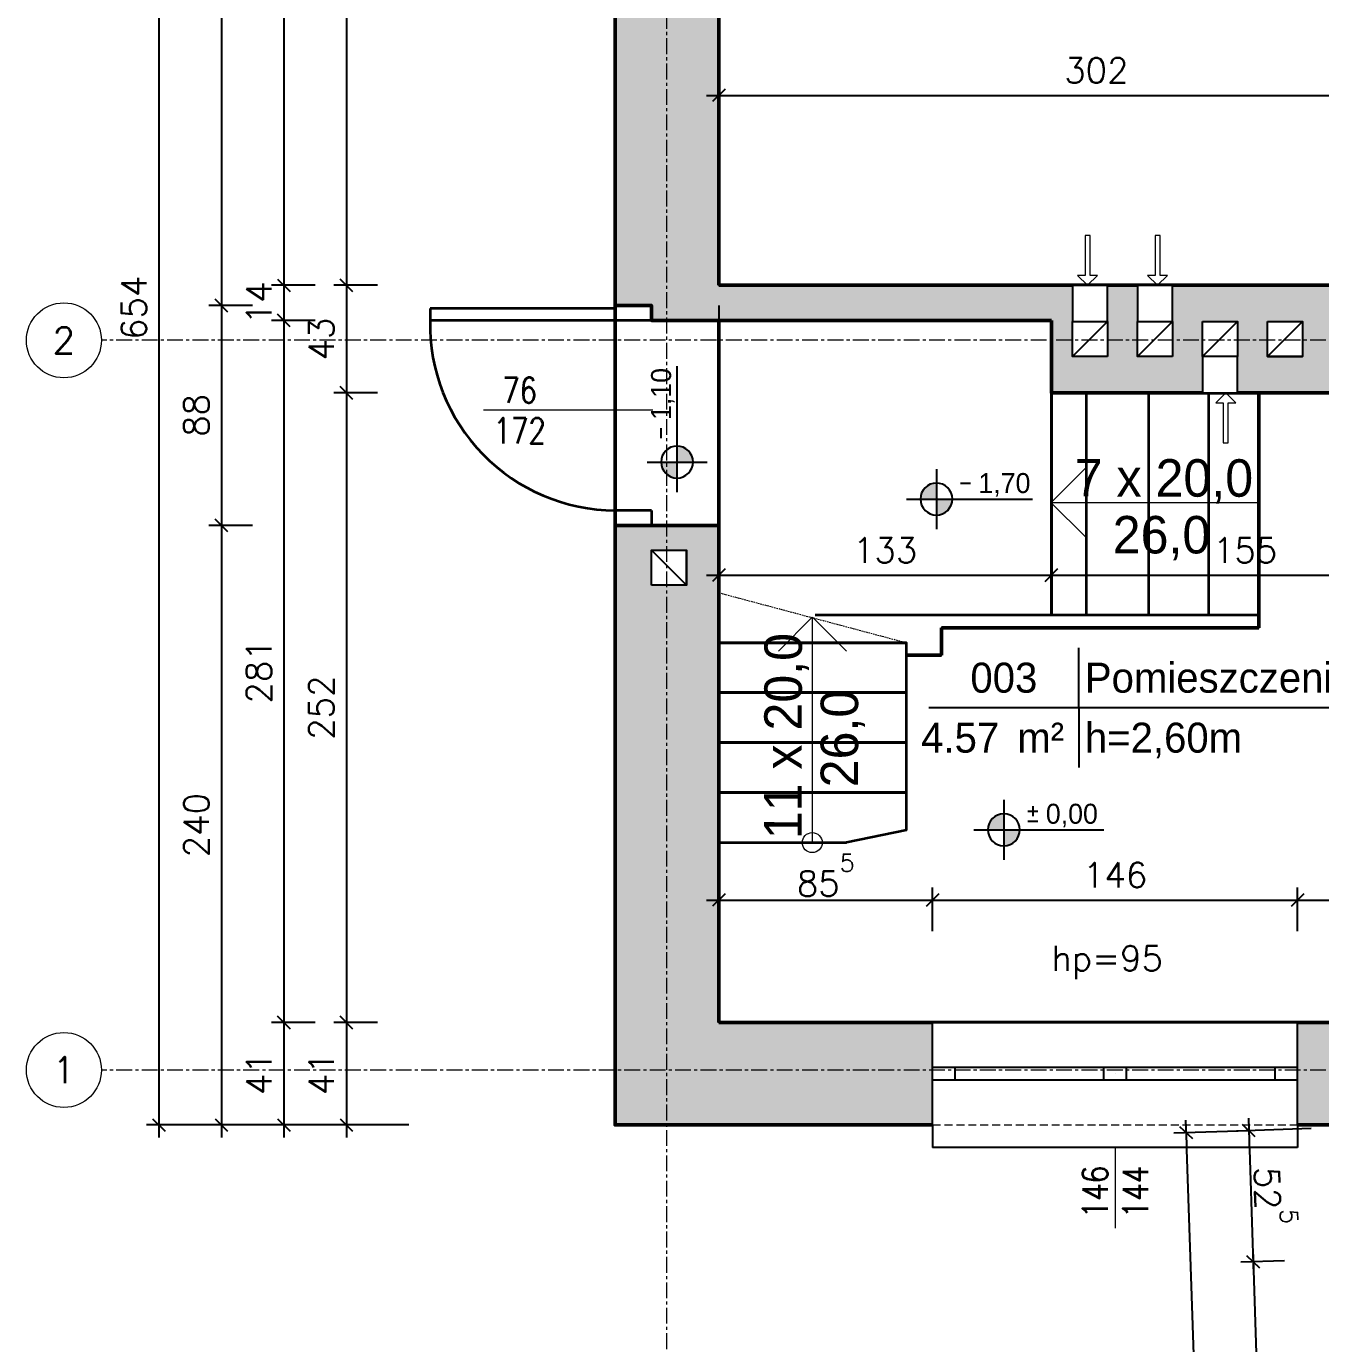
# Model space of a CAD drawing. Header units: centimetres. Extents: x -278 to 5400, y -923 to 511.
# Drawn here: x -278 to 240, y -424 to 104 of the extents above; entities that cross this region are included whole.
import ezdxf
from ezdxf.enums import TextEntityAlignment as Align

# ---------------------------------------------------------------- set-up
doc = ezdxf.new("R2010")
doc.units = ezdxf.units.CM
doc.header["$LTSCALE"] = 0.1
doc.linetypes.add('CENTERX2', pattern=[101.6, 63.5, -12.7, 12.7, -12.7])
doc.linetypes.add('HIDDEN', pattern=[9.525, 6.35, -3.175])
for name, color, linetype, lineweight in [('2DA_ALW', 7, 'Continuous', 25), ('2DA_DETAL', 7, 'Continuous', 15), ('2DA_DIM_5', 7, 'Continuous', 5), ('2DA_DOOR', 7, 'Continuous', 35), ('2DA_HIDDE', 253, 'HIDDEN', 9), ('2DA_OBV', 252, 'Continuous', 25), ('2DA_OPIS_STOLARKI', 113, 'Continuous', 9), ('2DA_OŚIE', 7, 'Continuous', 0), ('2DA_PARAPET', 153, 'Continuous', 9), ('2DA_POMIESZCZENIA', 7, 'Continuous', 25), ('2DA_STRS', 131, 'Continuous', 35), ('2DA_WAL_ISTN', 31, 'Continuous', 50), ('2DA_WIN', 7, 'Continuous', 25), ('2DL_DESC', 7, 'Continuous', 9), ('CP_DOORON', 253, 'Continuous', 35), ('CP_DOORSILL', 252, 'Continuous', 25), ('CP_TEXTNORM', 7, 'Continuous', 9)]:
    doc.layers.add(name, color=color, linetype=linetype, lineweight=lineweight)
doc.layers.add('2DA_ROOM', color=1, linetype='Continuous', plot=False)
doc.layers.add('_A_AK_hatch_sciany', color=8, linetype='Continuous', lineweight=5, transparency=0.5)
doc.layers.add('CP_UCSSPEC', color=2, linetype='Continuous')
doc.layers.add('CP_WIPEOUT', color=255, linetype='Continuous')
doc.layers.get('CP_UCSSPEC').off()
doc.styles.add('CP_ATTR', font='ROMANS.SHX')
doc.styles.add('CP_ISOTXT', font='cp_isocp.shx')
doc.styles.add('CP_TXT', font='ROMANS.SHX')
doc.dimstyles.new('CP_ADIM_CM_CM_50', dxfattribs={"dimscale": 5, "dimtxt": 3, "dimasz": 1.5, "dimexe": 1.5, "dimexo": 0, "dimgap": 1.5, "dimtad": 1, "dimtxsty": 'CP_TXT', "dimblk": 'OBLIQUE', "dimcen": 2.5, "dimdle": 1.5, "dimadec": 0, "dimazin": 0, "dimtfac": 1, "dimtix": 1, "dimtmove": 2, "dimatfit": 3, "dimfxl": 1, "dimtvp": 1.5, "dimarcsym": 0})

# ---------------------------------------------------------------- blocks, each defined once
blk = doc.blocks.new('CPLS_457')
for p, q in [((0, 1), (-0.2, 0.8)), ((-0.2, 0.8), (-0.05, 0.8)), ((-0.05, 0.8), (-0.05, 0)), ((0.2, 0.8), (0, 1)), ((0.05, 0), (0.05, 0.8)), ((0.05, 0.8), (0.2, 0.8)), ((-0.05, 0), (0.05, 0))]:
    blk.add_line(p, q)
blk = doc.blocks.new('cpsar_sw_x003')
blk.add_line((-0.25, 0), (0.25, 0))
blk = doc.blocks.new('2da_wys13_fk9wgmj')
h = blk.add_hatch(color=256)
h.paths.add_polyline_path([(0, 0.8, 0.414214), (-0.8, 0), (0, 0)])
h.paths.add_polyline_path([(0.8, 0), (0, 0), (0, -0.8, 0.414214)])
for p, q in [((0, 1.5), (0, -1.5)), ((-1.5, 0), (4.8, 0))]:
    blk.add_line(p, q)
for start, end in [(90, 180), (0, 90), (180, 270), (270, 0)]:
    blk.add_arc((0, 0), 0.8, start, end)
blk.add_blockref('cpsar_sw_x003', (1.45, 0.8))
at = {"linetype": 'ByBlock', "style": 'CP_ISOTXT'}
for tag, p in [('VAL', (2.1, 0.3)), ('MARK', (2.1, -1.3))]:
    blk.add_attdef(tag, p, '', height=1, dxfattribs=at)
blk = doc.blocks.new('2da_aoz02a')
blk.add_line((0, -1.261), (0, 4.388))
at = {"linetype": 'ByBlock', "style": 'CP_ATTR', "width": 0.8, "flags": 8}
blk.add_attdef('HEIGHT', text='', height=0.85, rotation=270, dxfattribs=at).set_placement((-0.68, 3.183), align=Align.MIDDLE)
at = {"linetype": 'ByBlock', "style": 'CP_ATTR', "width": 0.8}
blk.add_attdef('WIDTH', text='', height=0.85, rotation=270, dxfattribs=at).set_placement((0.668, 3.183), align=Align.MIDDLE_CENTER)
blk = doc.blocks.new('2da_aoz01a')
blk.add_line((0, 1.261), (0, -4.388))
at = {"linetype": 'ByBlock', "style": 'CP_ATTR', "width": 0.8, "flags": 8}
blk.add_attdef('HEIGHT', text='', height=0.85, rotation=270, dxfattribs=at).set_placement((-0.68, -3.183), align=Align.MIDDLE)
blk.add_attdef('WIDTH', text='', height=0.85, rotation=270, dxfattribs=at).set_placement((0.668, -3.183), align=Align.MIDDLE_CENTER)
blk = doc.blocks.new('cp_ucs2d')
at = {"layer": 'Defpoints'}
blk.add_line((0, 0), (0, 0), dxfattribs=at)
blk.add_point((0, 0), dxfattribs=at)
blk = doc.blocks.new('2arch_d254a24000anbn_6a2gvp')
blk.add_wipeout([(-73, 50), (-73, 41), (-73, 41), (-73, 23), (-73, 23), (-73, 18), (-73, 0), (-73, 0), (-73, 0), (73, 0), (73, 0), (73, 0), (73, 18), (73, 23), (73, 23), (73, 41), (73, 41), (73, 50)]).dxf.layer = 'CP_WIPEOUT'
for p, q in [((-73, 41), (-73, 50)), ((-73, 50), (73, 50)), ((73, 41), (73, 50)), ((-73, 41), (-73, 23)), ((-73, 41), (-73, 41)), ((73, 41), (73, 41)), ((73, 41), (73, 23)), ((-73, 23), (73, 23)), ((-73, 23), (-73, 18)), ((-64, 23), (-64, 18)), ((-4.5, 23), (-4.5, 18)), ((4.5, 23), (4.5, 18)), ((64, 23), (64, 18)), ((73, 23), (73, 18)), ((-73, 18), (73, 18)), ((-73, 18), (-73, 0)), ((73, 18), (73, 0)), ((-73, 0), (-73, 0)), ((-73, 0), (-73, 0)), ((-73, 0), (73, 0)), ((73, 0), (73, 0)), ((73, 0), (73, 0))]:
    blk.add_line(p, q)
at = {"layer": '2DA_HIDDE', "ltscale": 5}
for p, q in [((73, 41), (-73, 41)), ((-73, 0), (73, 0))]:
    blk.add_line(p, q, dxfattribs=at)
at = {"layer": 'CP_UCSSPEC'}
blk.add_blockref('cp_ucs2d', (0, 20.5), dxfattribs=at)
at = {"linetype": 'ByBlock', "style": 'CP_ATTR', "flags": 9}
for tag, p in [('OTHER', (-0.17, 0)), ('CHARACTER', (-0.17, 0)), ('ORDER-NO', (-0.17, 0)), ('PRODUCT-TYPE', (-0.17, 0)), ('NUMBER', (-0.17, 0)), ('NAME', (-0.17, 0)), ('PRICE', (-0.16, 0)), ('WEIGHT', (-0.16, 0)), ('ARTICLE', (-0.16, 0)), ('PRODUCER', (-0.17, 0)), ('GROUP', (-0.16, 0))]:
    blk.add_attdef(tag, text='', height=0.00005, dxfattribs=at).set_placement(p, align=Align.MIDDLE_LEFT)
blk = doc.blocks.new('2arch_d008_a40_a40_5k0smh5')
at = {"linetype": 'ByBlock', "style": 'CP_ATTR', "flags": 9}
for tag, p in [('CHARACTER', (-6.97, -0.02)), ('PRODUCER', (-6.97, -0.02)), ('ORDER-NO', (-6.97, -0.02)), ('PRODUCT-TYPE', (-6.97, -0.02)), ('ARTICLE', (-6.97, -0.02)), ('GROUP', (-6.97, -0.02)), ('NUMBER', (-6.97, -0.02)), ('NAME', (-6.97, -0.02)), ('OTHER', (-6.96, -0.02))]:
    blk.add_attdef(tag, text='', height=0.00005, dxfattribs=at).set_placement(p, align=Align.MIDDLE_LEFT)
blk.add_wipeout([(-7, 13), (7, 13), (7, 27), (-7, 27)]).dxf.layer = 'CP_WIPEOUT'
for p, q in [((-7, 13), (7, 27)), ((-7, 13), (-7, 13)), ((-7, 13), (7, 13)), ((7, 13), (7, 13))]:
    blk.add_line(p, q)
blk.add_lwpolyline([(-7, 27), (7, 27), (7, 13), (-7, 13)], close=True)
blk = doc.blocks.new('2arch_d008_140_140_fgyam1g')
blk.add_wipeout([(-7, 0), (7, 0), (7, 28.5), (-7, 28.5)]).dxf.layer = 'CP_WIPEOUT'
for p, q in [((-7, 14.5), (7, 28.5)), ((-7, 14.5), (-7, 0)), ((7, 0), (7, 14.5)), ((-7, 0), (7, 0))]:
    blk.add_line(p, q)
blk.add_lwpolyline([(-7, 28.5), (7, 28.5), (7, 14.5), (-7, 14.5)], close=True)
at = {"linetype": 'ByBlock', "style": 'CP_ATTR', "flags": 9}
for tag, p in [('CHARACTER', (-6.97, -0.02)), ('PRODUCER', (-6.97, -0.02)), ('ORDER-NO', (-6.97, -0.02)), ('PRODUCT-TYPE', (-6.97, -0.02)), ('ARTICLE', (-6.97, -0.02)), ('GROUP', (-6.97, -0.02)), ('NUMBER', (-6.97, -0.02)), ('NAME', (-6.97, -0.02)), ('OTHER', (-6.96, -0.02))]:
    blk.add_attdef(tag, text='', height=0.00005, dxfattribs=at).set_placement(p, align=Align.MIDDLE_LEFT)
blk = doc.blocks.new('2arch_d008_140_140_n60gst')
blk.add_wipeout([(-7, 0), (7, 0), (7, 28.5), (-7, 28.5)]).dxf.layer = 'CP_WIPEOUT'
for p, q in [((-7, 14.5), (7, 28.5)), ((-7, 14.5), (-7, 0)), ((7, 0), (7, 14.5)), ((-7, 0), (7, 0))]:
    blk.add_line(p, q)
blk.add_lwpolyline([(-7, 28.5), (7, 28.5), (7, 14.5), (-7, 14.5)], close=True)
at = {"linetype": 'ByBlock', "style": 'CP_ATTR', "flags": 9}
for tag, p in [('CHARACTER', (-6.97, -0.02)), ('PRODUCER', (-6.97, -0.02)), ('ORDER-NO', (-6.97, -0.02)), ('PRODUCT-TYPE', (-6.97, -0.02)), ('ARTICLE', (-6.97, -0.02)), ('GROUP', (-6.97, -0.02)), ('NUMBER', (-6.97, -0.02)), ('NAME', (-6.97, -0.02)), ('OTHER', (-6.96, -0.02))]:
    blk.add_attdef(tag, text='', height=0.00005, dxfattribs=at).set_placement(p, align=Align.MIDDLE_LEFT)
blk = doc.blocks.new('2arch_d008_140_140_fmawrxo')
at = {"linetype": 'ByBlock', "style": 'CP_ATTR', "flags": 9}
for tag, p in [('CHARACTER', (-6.97, -0.02)), ('PRODUCER', (-6.97, -0.02)), ('ORDER-NO', (-6.97, -0.02)), ('PRODUCT-TYPE', (-6.97, -0.02)), ('ARTICLE', (-6.97, -0.02)), ('GROUP', (-6.97, -0.02)), ('NUMBER', (-6.97, -0.02)), ('NAME', (-6.97, -0.02)), ('OTHER', (-6.96, -0.02))]:
    blk.add_attdef(tag, text='', height=0.00005, dxfattribs=at).set_placement(p, align=Align.MIDDLE_LEFT)
blk.add_wipeout([(-7, 14.5), (7, 14.5), (7, 28.5), (-7, 28.5)]).dxf.layer = 'CP_WIPEOUT'
for p, q in [((-7, 14.5), (7, 28.5)), ((-7, 14.5), (-7, 14.5)), ((-7, 14.5), (7, 14.5)), ((7, 14.5), (7, 14.5))]:
    blk.add_line(p, q)
blk.add_lwpolyline([(-7, 28.5), (7, 28.5), (7, 14.5), (-7, 14.5)], close=True)
blk = doc.blocks.new('2da_pok06c_za7kju4')
for p, q in [((0, 0), (0, 2)), ((-5, 0), (9.4, 0)), ((0, 0), (0, -0.5)), ((0, -0.5), (0, -2))]:
    blk.add_line(p, q)
at = {"linetype": 'ByBlock', "style": 'CP_ISOTXT'}
blk.add_attdef('NR', text='', height=1, dxfattribs=at).set_placement((-2.5, 1), align=Align.MIDDLE_CENTER)
blk.add_attdef('NAME', (0.2, 0.5), '', height=1, dxfattribs=at)
at = {"style": 'CP_ISOTXT', "flags": 1}
for tag, p in [('UNIT_HEATING', (-0.908, 0.46)), ('UNIT_LUX', (-0.568, 0.431)), ('UNIT_HEIGHT', (-0.522, 0.455)), ('FLOOR_MAT', (-0.97, 0.229)), ('UNIT_AIR_IN', (-0.968, 0.395)), ('MAX_USERS', (-0.966, 0.186)), ('HEATING', (-0.947, 0.289)), ('AIR_IN', (-0.923, 0.346)), ('HEIGHT', (-0.697, 0.297)), ('AIR_OUT', (-0.672, 0.349)), ('TEMP', (-0.612, 0.229)), ('UNIT_AIR_OUT', (-0.607, 0.397)), ('UNIT_MAX_USERS', (-0.58, 0.188)), ('LUX', (-0.45, 0.3)), ('UNIT_TEMP', (-0.431, 0.229))]:
    blk.add_attdef(tag, p, '', height=0.025, dxfattribs=at)
at = {"linetype": 'ByBlock', "style": 'CP_ISOTXT'}
blk.add_attdef('AREA', text='', height=1, dxfattribs=at).set_placement((-2.655, -1.5), align=Align.RIGHT)
blk.add_attdef('UNIT_AREA', text='', height=1, dxfattribs=at).set_placement((-2.053, -1), align=Align.MIDDLE_LEFT)
for tag, p in [('TEXT02', (0.2, -0.5)), ('TEXT06', (0.2, -0.5)), ('0', (0.7, -0.5))]:
    blk.add_attdef(tag, text='', height=1, dxfattribs=at).set_placement(p, align=Align.TOP_LEFT)
blk = doc.blocks.new('_Oblique')
at = {"color": 0, "linetype": 'ByBlock', "lineweight": -2}
blk.add_line((-0.5, -0.5), (0.5, 0.5), dxfattribs=at)
blk = doc.blocks.new('*D275')
at = {"layer": '2DA_DIM_5', "color": 0, "lineweight": -2}
for p, q in [((-1, 51), (-1, 81)), ((301, 63.5), (301, 81)), ((-6, 76), (306, 76))]:
    blk.add_line(p, q, dxfattribs=at)
at = {"layer": 'Defpoints', "color": 0}
for p in [(301, 76), (301, 63.5), (-1, 51)]:
    blk.add_point(p, dxfattribs=at)
at = {"layer": '2DA_DIM_5', "color": 0, "lineweight": -2, "xscale": 5, "yscale": 5, "zscale": 5, "rotation": 180}
blk.add_blockref('_Oblique', (-1, 76), dxfattribs=at)
at = {"layer": '2DA_DIM_5', "color": 0, "lineweight": -2, "xscale": 5, "yscale": 5, "zscale": 5}
blk.add_blockref('_Oblique', (301, 76), dxfattribs=at)
at = {"layer": '2DA_DIM_5', "color": 0, "insert": (150, 86), "char_height": 10, "attachment_point": 5, "style": 'CP_TXT'}
blk.add_mtext('302', dxfattribs=at)
blk = doc.blocks.new('*D282')
at = {"layer": '2DA_DIM_5', "color": 0, "lineweight": -2}
for p, q in [((-225, 323), (-225, -341)), ((-200, 318), (-230, 318)), ((-200, -336), (-230, -336))]:
    blk.add_line(p, q, dxfattribs=at)
at = {"layer": 'Defpoints', "color": 0}
for p in [(-200, 318), (-225, -336), (-200, -336)]:
    blk.add_point(p, dxfattribs=at)
at = {"layer": '2DA_DIM_5', "color": 0, "lineweight": -2, "xscale": 5, "yscale": 5, "zscale": 5}
for p, rotation in [((-225, 318), 90), ((-225, -336), 270)]:
    blk.add_blockref('_Oblique', p, dxfattribs=dict(at, rotation=rotation))
at = {"layer": '2DA_DIM_5', "color": 0, "insert": (-235, -9), "char_height": 10, "attachment_point": 5, "rotation": 90, "style": 'CP_TXT'}
blk.add_mtext('654', dxfattribs=at)
blk = doc.blocks.new('*D283')
at = {"layer": '2DA_DIM_5', "color": 0, "lineweight": -2}
for p, q in [((-200, 323), (-200, -13.05)), ((-175, 318), (-205, 318)), ((-187.5, -8.05), (-205, -8.05))]:
    blk.add_line(p, q, dxfattribs=at)
at = {"layer": 'Defpoints', "color": 0}
for p in [(-175, 318), (-200, -8.05), (-187.5, -8.05)]:
    blk.add_point(p, dxfattribs=at)
at = {"layer": '2DA_DIM_5', "color": 0, "lineweight": -2, "xscale": 5, "yscale": 5, "zscale": 5}
for p, rotation in [((-200, 318), 90), ((-200, -8.05), 270)]:
    blk.add_blockref('_Oblique', p, dxfattribs=dict(at, rotation=rotation))
at = {"layer": '2DA_DIM_5', "color": 0, "insert": (-210, 154.975), "char_height": 10, "attachment_point": 5, "rotation": 90, "style": 'CP_TXT'}
blk.add_mtext('326', dxfattribs=at)
blk = doc.blocks.new('*D284')
at = {"layer": '2DA_DIM_5', "color": 0, "lineweight": -2}
for p, q in [((-200, -3.05), (-200, -101.05)), ((-187.5, -8.05), (-205, -8.05)), ((-187.5, -96.05), (-205, -96.05))]:
    blk.add_line(p, q, dxfattribs=at)
at = {"layer": 'Defpoints', "color": 0}
for p in [(-187.5, -8.05), (-200, -96.05), (-187.5, -96.05)]:
    blk.add_point(p, dxfattribs=at)
at = {"layer": '2DA_DIM_5', "color": 0, "lineweight": -2, "xscale": 5, "yscale": 5, "zscale": 5}
for p, rotation in [((-200, -8.05), 90), ((-200, -96.05), 270)]:
    blk.add_blockref('_Oblique', p, dxfattribs=dict(at, rotation=rotation))
at = {"layer": '2DA_DIM_5', "color": 0, "insert": (-210, -52.05), "char_height": 10, "attachment_point": 5, "rotation": 90, "style": 'CP_TXT'}
blk.add_mtext('88', dxfattribs=at)
blk = doc.blocks.new('*D285')
at = {"layer": '2DA_DIM_5', "color": 0, "lineweight": -2}
for p, q in [((-200, -91.05), (-200, -341)), ((-187.5, -96.05), (-205, -96.05)), ((-175, -336), (-205, -336))]:
    blk.add_line(p, q, dxfattribs=at)
at = {"layer": 'Defpoints', "color": 0}
for p in [(-187.5, -96.05), (-200, -336), (-175, -336)]:
    blk.add_point(p, dxfattribs=at)
at = {"layer": '2DA_DIM_5', "color": 0, "lineweight": -2, "xscale": 5, "yscale": 5, "zscale": 5}
for p, rotation in [((-200, -96.05), 90), ((-200, -336), 270)]:
    blk.add_blockref('_Oblique', p, dxfattribs=dict(at, rotation=rotation))
at = {"layer": '2DA_DIM_5', "color": 0, "insert": (-210, -216.025), "char_height": 10, "attachment_point": 5, "rotation": 90, "style": 'CP_TXT'}
blk.add_mtext('240', dxfattribs=at)
blk = doc.blocks.new('*D287')
at = {"layer": '2DA_DIM_5', "color": 0, "lineweight": -2}
for p, q in [((-175, 281), (-175, -5)), ((-162.5, 276), (-180, 276)), ((-162.5, 0), (-180, 0))]:
    blk.add_line(p, q, dxfattribs=at)
at = {"layer": 'Defpoints', "color": 0}
for p in [(-162.5, 276), (-175, 0), (-162.5, 0)]:
    blk.add_point(p, dxfattribs=at)
at = {"layer": '2DA_DIM_5', "color": 0, "lineweight": -2, "xscale": 5, "yscale": 5, "zscale": 5}
for p, rotation in [((-175, 276), 90), ((-175, 0), 270)]:
    blk.add_blockref('_Oblique', p, dxfattribs=dict(at, rotation=rotation))
at = {"layer": '2DA_DIM_5', "color": 0, "insert": (-185, 138), "char_height": 10, "attachment_point": 5, "rotation": 90, "style": 'CP_TXT'}
blk.add_mtext('276', dxfattribs=at)
blk = doc.blocks.new('*D288')
at = {"layer": '2DA_DIM_5', "color": 0, "lineweight": -2}
for p, q in [((-162.5, 0), (-180, 0)), ((-175, 5), (-175, -19.05)), ((-162.5, -14.05), (-180, -14.05))]:
    blk.add_line(p, q, dxfattribs=at)
at = {"layer": 'Defpoints', "color": 0}
for p in [(-162.5, 0), (-175, -14.05), (-162.5, -14.05)]:
    blk.add_point(p, dxfattribs=at)
at = {"layer": '2DA_DIM_5', "color": 0, "lineweight": -2, "xscale": 5, "yscale": 5, "zscale": 5}
for p, rotation in [((-175, 0), 270), ((-175, -14.05), 90)]:
    blk.add_blockref('_Oblique', p, dxfattribs=dict(at, rotation=rotation))
at = {"layer": '2DA_DIM_5', "color": 0, "insert": (-185, -7.025), "char_height": 10, "attachment_point": 5, "rotation": 90, "style": 'CP_TXT'}
blk.add_mtext('14', dxfattribs=at)
blk = doc.blocks.new('*D289')
at = {"layer": '2DA_DIM_5', "color": 0, "lineweight": -2}
for p, q in [((-175, -9.05), (-175, -300)), ((-162.5, -14.05), (-180, -14.05)), ((-162.5, -295), (-180, -295))]:
    blk.add_line(p, q, dxfattribs=at)
at = {"layer": 'Defpoints', "color": 0}
for p in [(-162.5, -14.05), (-175, -295), (-162.5, -295)]:
    blk.add_point(p, dxfattribs=at)
at = {"layer": '2DA_DIM_5', "color": 0, "lineweight": -2, "xscale": 5, "yscale": 5, "zscale": 5}
for p, rotation in [((-175, -14.05), 90), ((-175, -295), 270)]:
    blk.add_blockref('_Oblique', p, dxfattribs=dict(at, rotation=rotation))
at = {"layer": '2DA_DIM_5', "color": 0, "insert": (-185, -154.525), "char_height": 10, "attachment_point": 5, "rotation": 90, "style": 'CP_TXT'}
blk.add_mtext('281', dxfattribs=at)
blk = doc.blocks.new('*D290')
at = {"layer": '2DA_DIM_5', "color": 0, "lineweight": -2}
for p, q in [((-162.5, -295), (-180, -295)), ((-175, -290), (-175, -341)), ((-150, -336), (-180, -336))]:
    blk.add_line(p, q, dxfattribs=at)
at = {"layer": 'Defpoints', "color": 0}
for p in [(-162.5, -295), (-175, -336), (-150, -336)]:
    blk.add_point(p, dxfattribs=at)
at = {"layer": '2DA_DIM_5', "color": 0, "lineweight": -2, "xscale": 5, "yscale": 5, "zscale": 5}
for p, rotation in [((-175, -295), 90), ((-175, -336), 270)]:
    blk.add_blockref('_Oblique', p, dxfattribs=dict(at, rotation=rotation))
at = {"layer": '2DA_DIM_5', "color": 0, "insert": (-185, -315.5), "char_height": 10, "attachment_point": 5, "rotation": 90, "style": 'CP_TXT'}
blk.add_mtext('41', dxfattribs=at)
blk = doc.blocks.new('*D292')
at = {"layer": '2DA_DIM_5', "color": 0, "lineweight": -2}
for p, q in [((-150, 281), (-150, -5)), ((-137.5, 276), (-155, 276)), ((-137.5, 0), (-155, 0))]:
    blk.add_line(p, q, dxfattribs=at)
at = {"layer": 'Defpoints', "color": 0}
for p in [(-137.5, 276), (-150, 0), (-137.5, 0)]:
    blk.add_point(p, dxfattribs=at)
at = {"layer": '2DA_DIM_5', "color": 0, "lineweight": -2, "xscale": 5, "yscale": 5, "zscale": 5}
for p, rotation in [((-150, 276), 90), ((-150, 0), 270)]:
    blk.add_blockref('_Oblique', p, dxfattribs=dict(at, rotation=rotation))
at = {"layer": '2DA_DIM_5', "color": 0, "insert": (-160, 138), "char_height": 10, "attachment_point": 5, "rotation": 90, "style": 'CP_TXT'}
blk.add_mtext('276', dxfattribs=at)
blk = doc.blocks.new('*D293')
at = {"layer": '2DA_DIM_5', "color": 0, "lineweight": -2}
for p, q in [((-137.5, 0), (-155, 0)), ((-150, 5), (-150, -48)), ((-137.5, -43), (-155, -43))]:
    blk.add_line(p, q, dxfattribs=at)
at = {"layer": 'Defpoints', "color": 0}
for p in [(-137.5, 0), (-150, -43), (-137.5, -43)]:
    blk.add_point(p, dxfattribs=at)
at = {"layer": '2DA_DIM_5', "color": 0, "lineweight": -2, "xscale": 5, "yscale": 5, "zscale": 5}
for p, rotation in [((-150, 0), 90), ((-150, -43), 270)]:
    blk.add_blockref('_Oblique', p, dxfattribs=dict(at, rotation=rotation))
at = {"layer": '2DA_DIM_5', "color": 0, "insert": (-160, -21.5), "char_height": 10, "attachment_point": 5, "rotation": 90, "style": 'CP_TXT'}
blk.add_mtext('43', dxfattribs=at)
blk = doc.blocks.new('*D294')
at = {"layer": '2DA_DIM_5', "color": 0, "lineweight": -2}
for p, q in [((-150, -38), (-150, -300)), ((-137.5, -43), (-155, -43)), ((-137.5, -295), (-155, -295))]:
    blk.add_line(p, q, dxfattribs=at)
at = {"layer": 'Defpoints', "color": 0}
for p in [(-137.5, -43), (-150, -295), (-137.5, -295)]:
    blk.add_point(p, dxfattribs=at)
at = {"layer": '2DA_DIM_5', "color": 0, "lineweight": -2, "xscale": 5, "yscale": 5, "zscale": 5}
for p, rotation in [((-150, -43), 90), ((-150, -295), 270)]:
    blk.add_blockref('_Oblique', p, dxfattribs=dict(at, rotation=rotation))
at = {"layer": '2DA_DIM_5', "color": 0, "insert": (-160, -169), "char_height": 10, "attachment_point": 5, "rotation": 90, "style": 'CP_TXT'}
blk.add_mtext('252', dxfattribs=at)
blk = doc.blocks.new('*D295')
at = {"layer": '2DA_DIM_5', "color": 0, "lineweight": -2}
for p, q in [((-137.5, -295), (-155, -295)), ((-150, -290), (-150, -341)), ((-125, -336), (-155, -336))]:
    blk.add_line(p, q, dxfattribs=at)
at = {"layer": 'Defpoints', "color": 0}
for p in [(-137.5, -295), (-150, -336), (-125, -336)]:
    blk.add_point(p, dxfattribs=at)
at = {"layer": '2DA_DIM_5', "color": 0, "lineweight": -2, "xscale": 5, "yscale": 5, "zscale": 5}
for p, rotation in [((-150, -295), 90), ((-150, -336), 270)]:
    blk.add_blockref('_Oblique', p, dxfattribs=dict(at, rotation=rotation))
at = {"layer": '2DA_DIM_5', "color": 0, "insert": (-160, -315.5), "char_height": 10, "attachment_point": 5, "rotation": 90, "style": 'CP_TXT'}
blk.add_mtext('41', dxfattribs=at)
blk = doc.blocks.new('*D302')
at = {"layer": '2DA_DIM_5', "color": 0, "lineweight": -2}
for p, q in [((-1, -91), (-1, -121)), ((132, -103.5), (132, -121)), ((-6, -116), (137, -116))]:
    blk.add_line(p, q, dxfattribs=at)
at = {"layer": 'Defpoints', "color": 0}
for p in [(-1, -91), (132, -103.5), (132, -116)]:
    blk.add_point(p, dxfattribs=at)
at = {"layer": '2DA_DIM_5', "color": 0, "lineweight": -2, "xscale": 5, "yscale": 5, "zscale": 5, "rotation": 180}
blk.add_blockref('_Oblique', (-1, -116), dxfattribs=at)
at = {"layer": '2DA_DIM_5', "color": 0, "lineweight": -2, "xscale": 5, "yscale": 5, "zscale": 5}
blk.add_blockref('_Oblique', (132, -116), dxfattribs=at)
at = {"layer": '2DA_DIM_5', "color": 0, "insert": (65.5, -106), "char_height": 10, "attachment_point": 5, "style": 'CP_TXT'}
blk.add_mtext('133', dxfattribs=at)
blk = doc.blocks.new('*D303')
at = {"layer": '2DA_DIM_5', "color": 0, "lineweight": -2}
for p, q in [((132, -103.5), (132, -121)), ((287, -103.5), (287, -121)), ((127, -116), (292, -116))]:
    blk.add_line(p, q, dxfattribs=at)
at = {"layer": 'Defpoints', "color": 0}
for p in [(132, -103.5), (287, -103.5), (287, -116)]:
    blk.add_point(p, dxfattribs=at)
at = {"layer": '2DA_DIM_5', "color": 0, "lineweight": -2, "xscale": 5, "yscale": 5, "zscale": 5, "rotation": 180}
blk.add_blockref('_Oblique', (132, -116), dxfattribs=at)
at = {"layer": '2DA_DIM_5', "color": 0, "lineweight": -2, "xscale": 5, "yscale": 5, "zscale": 5}
blk.add_blockref('_Oblique', (287, -116), dxfattribs=at)
at = {"layer": '2DA_DIM_5', "color": 0, "insert": (209.5, -106), "char_height": 10, "attachment_point": 5, "style": 'CP_TXT'}
blk.add_mtext('155', dxfattribs=at)
blk = doc.blocks.new('*D330')
at = {"layer": '2DA_DIM_5', "color": 0, "lineweight": -2}
for p, q in [((194.34, -591.23), (185.84, -334.1)), ((210.99, -338.28), (181.01, -339.27)), ((219.16, -585.41), (189.18, -586.4))]:
    blk.add_line(p, q, dxfattribs=at)
at = {"layer": 'Defpoints', "color": 0}
for p in [(186.01, -339.1), (210.99, -338.28), (219.16, -585.41)]:
    blk.add_point(p, dxfattribs=at)
at = {"layer": '2DA_DIM_5', "color": 0, "lineweight": -2, "xscale": 5, "yscale": 5, "zscale": 5}
for p, rotation in [((186.01, -339.1), 91.89338584574598), ((194.18, -586.23), 271.893385845746)]:
    blk.add_blockref('_Oblique', p, dxfattribs=dict(at, rotation=rotation))
at = {"layer": '2DA_DIM_5', "color": 0, "insert": (200.08, -462.34), "char_height": 10, "attachment_point": 5, "rotation": 271.8934, "style": 'CP_TXT'}
blk.add_mtext('247{\\A1;{\\H0.7x;\\S5^ ;}}', dxfattribs=at)
blk = doc.blocks.new('*D331')
at = {"layer": '2DA_DIM_5', "color": 0, "lineweight": -2}
for p, q in [((210.83, -333.28), (212.89, -395.75)), ((235.98, -337.45), (205.99, -338.44)), ((225.22, -390.33), (207.73, -390.91))]:
    blk.add_line(p, q, dxfattribs=at)
at = {"layer": 'Defpoints', "color": 0}
for p in [(235.98, -337.45), (212.73, -390.75), (225.22, -390.33)]:
    blk.add_point(p, dxfattribs=at)
at = {"layer": '2DA_DIM_5', "color": 0, "lineweight": -2, "xscale": 5, "yscale": 5, "zscale": 5}
for p, rotation in [((210.99, -338.28), 91.89338584574598), ((212.73, -390.75), 271.893385845746)]:
    blk.add_blockref('_Oblique', p, dxfattribs=dict(at, rotation=rotation))
at = {"layer": '2DA_DIM_5', "color": 0, "insert": (221.85, -364.18), "char_height": 10, "attachment_point": 5, "rotation": 271.8934, "style": 'CP_TXT'}
blk.add_mtext('52{\\A1;{\\H0.7x;\\S5^ ;}}', dxfattribs=at)
blk = doc.blocks.new('*D332')
at = {"layer": '2DA_DIM_5', "color": 0, "lineweight": -2}
for p, q in [((212.56, -385.75), (217.19, -525.67)), ((225.22, -390.33), (207.73, -390.91)), ((229.51, -520.26), (212.02, -520.84))]:
    blk.add_line(p, q, dxfattribs=at)
at = {"layer": 'Defpoints', "color": 0}
for p in [(225.22, -390.33), (217.02, -520.68), (229.51, -520.26)]:
    blk.add_point(p, dxfattribs=at)
at = {"layer": '2DA_DIM_5', "color": 0, "lineweight": -2, "xscale": 5, "yscale": 5, "zscale": 5}
for p, rotation in [((212.73, -390.75), 91.89338584574598), ((217.02, -520.68), 271.893385845746)]:
    blk.add_blockref('_Oblique', p, dxfattribs=dict(at, rotation=rotation))
at = {"layer": '2DA_DIM_5', "color": 0, "insert": (224.87, -455.38), "char_height": 10, "attachment_point": 5, "rotation": 271.8934, "style": 'CP_TXT'}
blk.add_mtext('130', dxfattribs=at)
blk = doc.blocks.new('*D340')
at = {"layer": '2DA_DIM_5', "color": 0, "lineweight": -2}
blk.add_arc((578, -336), 78.12, 271.8934, 0, dxfattribs=at)
at = {"layer": 'Defpoints', "color": 0}
for p in [(-42.5, -336), (578, -336), (902, -336), (618.54, -402.78), (585.84, -573.29)]:
    blk.add_point(p, dxfattribs=at)
at = {"layer": '2DA_DIM_5', "color": 0, "lineweight": -2, "xscale": 5, "yscale": 5, "zscale": 5}
for p, rotation in [((656.12, -336), 90), ((580.58, -414.08), 181.893385845746)]:
    blk.add_blockref('_Oblique', p, dxfattribs=dict(at, rotation=rotation))
at = {"layer": '2DA_DIM_5', "color": 0, "insert": (626.96, -383.37), "char_height": 10, "attachment_point": 5, "rotation": 45.9467, "style": 'CP_TXT'}
blk.add_mtext('88%%d', dxfattribs=at)
blk = doc.blocks.new('cpsar_sw_x004')
for p, q in [((-0.25, 0.125), (0.25, 0.125)), ((0, 0.375), (0, -0.125)), ((-0.25, -0.375), (0.25, -0.375))]:
    blk.add_line(p, q)
blk = doc.blocks.new('2da_wys13_g4ao03')
h = blk.add_hatch(color=256)
h.paths.add_polyline_path([(0, 0.8, 0.414214), (-0.8, 0), (0, 0)])
h.paths.add_polyline_path([(0.8, 0), (0, 0), (0, -0.8, 0.414214)])
for p, q in [((0, 1.5), (0, -1.5)), ((-1.5, 0), (5, 0))]:
    blk.add_line(p, q)
for start, end in [(90, 180), (0, 90), (180, 270), (270, 0)]:
    blk.add_arc((0, 0), 0.8, start, end)
blk.add_blockref('cpsar_sw_x004', (1.45, 0.8))
at = {"linetype": 'ByBlock', "style": 'CP_ISOTXT'}
for tag, p in [('VAL', (2.1, 0.3)), ('MARK', (2.1, -1.3))]:
    blk.add_attdef(tag, p, '', height=1, dxfattribs=at)
blk = doc.blocks.new('*D341')
at = {"layer": '2DA_DIM_5', "color": 0, "lineweight": -2}
for p, q in [((-1, -271), (-1, -241)), ((84.5, -258.5), (84.5, -241)), ((-6, -246), (89.5, -246))]:
    blk.add_line(p, q, dxfattribs=at)
at = {"layer": 'Defpoints', "color": 0}
for p in [(84.5, -246), (84.5, -258.5), (-1, -271)]:
    blk.add_point(p, dxfattribs=at)
at = {"layer": '2DA_DIM_5', "color": 0, "lineweight": -2, "xscale": 5, "yscale": 5, "zscale": 5, "rotation": 180}
blk.add_blockref('_Oblique', (-1, -246), dxfattribs=at)
at = {"layer": '2DA_DIM_5', "color": 0, "lineweight": -2, "xscale": 5, "yscale": 5, "zscale": 5}
blk.add_blockref('_Oblique', (84.5, -246), dxfattribs=at)
at = {"layer": '2DA_DIM_5', "color": 0, "insert": (41.75, -236), "char_height": 10, "attachment_point": 5, "style": 'CP_TXT'}
blk.add_mtext('85{\\A1;{\\H0.7x;\\S5^ ;}}', dxfattribs=at)
blk = doc.blocks.new('*D342')
at = {"layer": '2DA_DIM_5', "color": 0, "lineweight": -2}
for p, q in [((84.5, -258.5), (84.5, -241)), ((230.5, -258.5), (230.5, -241)), ((79.5, -246), (235.5, -246))]:
    blk.add_line(p, q, dxfattribs=at)
at = {"layer": 'Defpoints', "color": 0}
for p in [(230.5, -246), (84.5, -258.5), (230.5, -258.5)]:
    blk.add_point(p, dxfattribs=at)
at = {"layer": '2DA_DIM_5', "color": 0, "lineweight": -2, "xscale": 5, "yscale": 5, "zscale": 5, "rotation": 180}
blk.add_blockref('_Oblique', (84.5, -246), dxfattribs=at)
at = {"layer": '2DA_DIM_5', "color": 0, "lineweight": -2, "xscale": 5, "yscale": 5, "zscale": 5}
blk.add_blockref('_Oblique', (230.5, -246), dxfattribs=at)
at = {"layer": '2DA_DIM_5', "color": 0, "insert": (157.5, -236), "char_height": 10, "attachment_point": 5, "style": 'CP_TXT'}
blk.add_mtext('146', dxfattribs=at)
blk = doc.blocks.new('*D343')
at = {"layer": '2DA_DIM_5', "color": 0, "lineweight": -2}
for p, q in [((230.5, -258.5), (230.5, -241)), ((287, -258.5), (287, -241)), ((225.5, -246), (292, -246))]:
    blk.add_line(p, q, dxfattribs=at)
at = {"layer": 'Defpoints', "color": 0}
for p in [(287, -246), (230.5, -258.5), (287, -258.5)]:
    blk.add_point(p, dxfattribs=at)
at = {"layer": '2DA_DIM_5', "color": 0, "lineweight": -2, "xscale": 5, "yscale": 5, "zscale": 5, "rotation": 180}
blk.add_blockref('_Oblique', (230.5, -246), dxfattribs=at)
at = {"layer": '2DA_DIM_5', "color": 0, "lineweight": -2, "xscale": 5, "yscale": 5, "zscale": 5}
blk.add_blockref('_Oblique', (287, -246), dxfattribs=at)
at = {"layer": '2DA_DIM_5', "color": 0, "insert": (258.75, -236), "char_height": 10, "attachment_point": 5, "style": 'CP_TXT'}
blk.add_mtext('56{\\A1;{\\H0.7x;\\S5^ ;}}', dxfattribs=at)
blk = doc.blocks.new('CPHS_200')
blk.add_circle((0, 0), 1)
at = {"style": 'CP_ATTR', "flags": 12}
blk.add_attdef('VAL', text='', height=0.7, dxfattribs=at).set_placement((0, 0), align=Align.MIDDLE)
at = {"linetype": 'ByBlock', "style": 'CP_ATTR', "flags": 9}
for tag, p in [('NAME', (-0.092, -0.018)), ('GROUP', (-0.092, -0.018)), ('NUMBER', (-0.092, -0.019)), ('PRODUCER', (-0.092, -0.018)), ('ARTICLE', (-0.092, -0.018)), ('CHARACTER', (-0.092, -0.018)), ('PN', (-0.092, -0.018)), ('TEMPERATURE', (-0.092, -0.018)), ('FLOW', (-0.092, -0.018)), ('VOLTAGE', (-0.092, -0.019)), ('WEIGHT', (-0.092, -0.018)), ('OTHER', (-0.092, -0.018)), ('PRODUCT-TYPE', (-0.092, -0.019)), ('ORDER-NO', (-0.092, -0.019)), ('POWER', (-0.092, -0.019)), ('DN', (-0.091, -0.019))]:
    blk.add_attdef(tag, text='', height=0.00005, dxfattribs=at).set_placement(p, align=Align.MIDDLE_LEFT)
blk = doc.blocks.new('A$C6728AE7A')
at = {"layer": '2DA_OŚIE', "linetype": 'CENTERX2'}
for p, q in [((-21.75, -893), (-21.75, 470)), ((1014, -22), (-248, -22)), ((1014, -314), (-248, -314))]:
    blk.add_line(p, q, dxfattribs=at)
at = {"layer": '2DA_OŚIE', "xscale": 15, "yscale": 15, "zscale": 15}
for p, values in [((-263, -22), {'VAL': '2'}), ((-263, -314), {'VAL': '1'})]:
    blk.add_blockref('CPHS_200', p, dxfattribs=at).add_auto_attribs(values)

msp = doc.modelspace()

# ---------------------------------------------------------------- hatches: boundary and pattern name
at = {"layer": '_A_AK_hatch_sciany'}
h = msp.add_hatch(color=256, dxfattribs=at)
h.paths.add_polyline_path([(291.5, -144), (301, -144), (301, -42), (301, -18), (301, -14), (301, -9.5), (301, 0), (180.5, 0), (180.5, -14.5), (180.5, -28.5), (166.5, -28.5), (166.5, -14.5), (166.5, 0), (154.5, 0), (154.5, -14.5), (154.5, -28.5), (140.5, -28.5), (140.5, -14.5), (140.5, 0), (132, 0), (-1, 0), (-1, 276), (145, 276), (151, 276), (151, 294.5), (151, 299.5), (151, 318), (-42.5, 318), (-42.5, -8.05), (-28, -8.05), (-28, -14.05), (-1, -14.05), (132, -14.05), (132, -43), (192.5, -43), (192.5, -28.5), (192.5, -14.5), (206.5, -14.5), (206.5, -28.5), (206.5, -43), (287, -43), (287, -144)])
h.paths.add_polyline_path([(232.5, -28.5), (218.5, -28.5), (218.5, -14.5), (232.5, -14.5)], flags=16)
h.paths.add_polyline_path([(258.5, -28.5), (244.5, -28.5), (244.5, -14.5), (258.5, -14.5)], flags=16)
h.paths.add_polyline_path([(328, 276), (334, 276), (465, 276), (471, 276), (471, 294.5), (471, 299.5), (471, 318), (328, 318), (328, 299.5), (328, 294.5)])
h.paths.add_polyline_path([(762.499, -318), (762.499, -336), (902, -336), (902, 318), (648, 318), (648, 299.5), (648, 294.5), (648, 276), (654, 276), (860, 276), (860, 0), (528.983, 0), (528.983, -9.5), (528.983, -14), (557.999, -14), (557.999, -64), (567.499, -64), (571.999, -64), (571.999, -14), (860, -14), (860, -295), (768.499, -295), (762.499, -295), (762.499, -313)])
h.paths.add_polyline_path([(873, 80.147), (873, 94.147), (887, 94.147), (887, 80.147)], flags=16)
h.paths.add_polyline_path([(873, -107.853), (873, -93.853), (887, -93.853), (887, -107.853)], flags=16)
h = msp.add_hatch(color=256, dxfattribs=at)
h.paths.add_polyline_path([(500.499, -318), (500.499, -336), (616.499, -336), (616.499, -318), (616.499, -313), (616.499, -295), (610.499, -295), (571.999, -295), (571.999, -154), (567.499, -154), (557.999, -154), (553.999, -154), (523, -154), (523, -163.5), (523, -168), (557.999, -168), (557.999, -295), (500.499, -295), (500.499, -313)])
h.paths.add_polyline_path([(429, -154), (429, -295), (404.5, -295), (404.5, -328), (404.5, -336), (452.499, -336), (452.499, -318), (452.499, -313), (452.499, -295), (443, -295), (443, -168), (443, -163.5), (443, -154)])
h.paths.add_polyline_path([(309.5, -295), (301, -295), (301, -234), (291.5, -234), (287, -234), (287, -295), (230.499, -295), (230.499, -313), (230.499, -318), (230.499, -336), (309.5, -336), (309.5, -328)])
h.paths.add_polyline_path([(84.499, -295), (-1, -295), (-1, -223), (-1, -203), (-1, -183), (-1, -163), (-1, -143), (-1, -123), (-1, -96.05), (-28, -96.05), (-42.5, -96.05), (-42.5, -336), (84.499, -336), (84.499, -318), (84.499, -313)])
h.paths.add_polyline_path([(-14, -105.966), (-14, -119.966), (-28, -119.966), (-28, -105.966)], flags=16)

# ---------------------------------------------------------------- linework, layer by layer
at = {"layer": '2DA_DETAL'}
for p, q in [((131.919, -86.85), (145.459, -73.329)), ((131.919, -87), (145.459, -100.521)), ((215, -87), (131.999, -87)), ((36.35, -132.818), (22.829, -146.358)), ((36.5, -223), (36.5, -132.818)), ((36.5, -132.818), (50.021, -146.358))]:
    msp.add_line(p, q, dxfattribs=at)
msp.add_circle((36.35, -223.005), 4, dxfattribs=at)
at = {"layer": '2DA_DOOR'}
for p, q in [((-42.5, -8.05), (-42.5, -14.05)), ((-28, -8.05), (-42.5, -8.05)), ((-28, -8.05), (-28, -14.05)), ((-28, -14.05), (-42.5, -14.05)), ((-42.5, -90.05), (-42.5, -96.05)), ((-28, -90.05), (-42.5, -90.05)), ((-28, -90.05), (-28, -96.05)), ((-28, -96.05), (-42.5, -96.05)), ((-1, -96.05), (-42.5, -96.05))]:
    msp.add_line(p, q, dxfattribs=at)
at = {"layer": '2DA_HIDDE'}
msp.add_line((-1, -123), (74, -143), dxfattribs=at)
at = {"layer": '2DA_STRS'}
for p, q in [((132, -132), (132, -43)), ((146, -132), (146, -43)), ((171, -132), (171, -43)), ((195, -132), (195, -43)), ((215, -132), (132, -132)), ((74, -218), (50.006, -223))]:
    msp.add_line(p, q, dxfattribs=at)
for points in [[(-1, -132), (-1, -14.05)], [(132, -14.05), (132, -132), (37.5, -132)], [(-1, -123), (-1, -143), (74, -143)], [(74, -218), (74, -203), (-1, -203), (-1, -223), (50.006, -223)]]:
    msp.add_lwpolyline(points, dxfattribs=at)
for points in [[(-1, -163), (74, -163), (74, -143), (-1, -143)], [(-1, -183), (74, -183), (74, -163), (-1, -163)], [(-1, -203), (74, -203), (74, -183), (-1, -183)]]:
    msp.add_lwpolyline(points, close=True, dxfattribs=at)
at = {"layer": '2DA_WAL_ISTN'}
for p, q in [((-1, 276), (-1, 0)), ((-1, -14.05), (132, -14.05)), ((-1, -14.05), (-1, -295)), ((215, -137), (215, -43)), ((-42.5, -96.05), (-1, -96.05)), ((215, -137), (88, -137)), ((88, -137), (88, -148)), ((88, -148), (74, -148)), ((-1, -295), (287, -295))]:
    msp.add_line(p, q, dxfattribs=at)
msp.add_lwpolyline([(902, 318), (-42.5, 318), (-42.5, -336), (902, -336)], close=True, dxfattribs=at)
for points in [[(132, 0), (-1, 0)], [(301, 0), (132, 0)], [(-42.5, -8.05), (-28, -8.05), (-28, -14.05), (-1, -14.05)], [(132, -14.05), (132, -43), (287, -43)]]:
    msp.add_lwpolyline(points, dxfattribs=at)
at = {"layer": 'CP_DOORON'}
for p, q in [((-42.5, -9.25), (-116.5, -9.25)), ((-116.5, -9.25), (-116.5, -14.05)), ((-42.5, -14.05), (-116.5, -14.05))]:
    msp.add_line(p, q, dxfattribs=at)
msp.add_arc((-42.204, -15.735), 74.315, 178.7006, 269.7716, dxfattribs=at)
at = {"layer": 'CP_DOORSILL'}
for p, q in [((-42.5, -8.05), (-42.5, -52.05)), ((-1, -8.05), (-1, -52.05)), ((-42.5, -96.05), (-42.5, -52.05)), ((-1, -96.05), (-1, -52.05))]:
    msp.add_line(p, q, dxfattribs=at)

# ---------------------------------------------------------------- block references
at = {"layer": '2DA_ALW', "xscale": 8, "yscale": 8, "zscale": 8, "rotation": 90}
msp.add_blockref('2da_wys13_fk9wgmj', (-17.731, -70.706), dxfattribs=at).add_auto_attribs({'VAL': '1,10'})
at = {"layer": '2DA_ALW', "xscale": 8, "yscale": 8, "zscale": 8}
for name, p, values in [('2da_wys13_fk9wgmj', (86.012, -85.522), {'VAL': '1,70'}), ('2da_wys13_g4ao03', (112.984, -217.855), {'VAL': '0,00'})]:
    msp.add_blockref(name, p, dxfattribs=at).add_auto_attribs(values)
at = {"layer": '2DA_OPIS_STOLARKI', "xscale": 12, "yscale": 12, "zscale": 12, "rotation": 90}
msp.add_blockref('2da_aoz02a', (-42.5, -50), dxfattribs=at).add_auto_attribs({'WIDTH': '76', 'HEIGHT': '172'})
at = {"layer": '2DA_OPIS_STOLARKI'}
ref = msp.add_blockref('2da_aoz01a', (157.499, -324.591), dxfattribs=dict(at, xscale=-12, yscale=12, zscale=12))
ref.add_attrib('HEIGHT', '144', dxfattribs={"layer": '0', "linetype": 'ByBlock', "height": 10.2, "rotation": 90, "style": 'CP_ATTR', "width": 0.8, "flags": 8}).set_placement((165.655, -362.788), align=Align.MIDDLE)
ref.add_attrib('WIDTH', '146', dxfattribs={"layer": '0', "linetype": 'ByBlock', "height": 10.2, "rotation": 90, "style": 'CP_ATTR', "width": 0.8, "flags": 8}).set_placement((149.488, -362.788), align=Align.MIDDLE_CENTER)
at = {"layer": '2DA_POMIESZCZENIA', "xscale": 12, "yscale": 12, "zscale": 12}
msp.add_blockref('2da_pok06c_za7kju4', (143, -169), dxfattribs=at).add_auto_attribs({'AREA': '4.57', 'NR': '003', 'NAME': 'Pomieszczenie', 'UNIT_AREA': 'm²', 'TEXT06': 'h=2,60m'})
at = {"layer": '2DL_DESC', "xscale": 20, "yscale": 20, "zscale": 20, "rotation": 180}
for p in [(146.5, 20), (174.5, 20)]:
    msp.add_blockref('CPLS_457', p, dxfattribs=at)
at = {"layer": '2DL_DESC', "xscale": 20, "yscale": 20, "zscale": 20}
msp.add_blockref('CPLS_457', (201.767, -63), dxfattribs=at)

# ---------------------------------------------------------------- texts
at = {"layer": '2DA_PARAPET', "style": 'CP_TXT'}
msp.add_text('hp=95', height=10, dxfattribs=at).set_placement((132.066, -274.286))
at = {"layer": 'CP_TEXTNORM', "linetype": 'ByBlock', "style": 'CP_ISOTXT'}
for s, rotation, p in [('7 x 20,0', 359.89541, (177.008, -84.547)), ('11 x 20,0', 89.89541, (32.162, -180.395)), ('26,0', 90, (54.712, -181.347))]:
    msp.add_text(s, height=15, rotation=rotation, dxfattribs=at).set_placement(p, align=Align.CENTER)
msp.add_text('26,0', height=15, dxfattribs=at).set_placement((176.056, -107.296), align=Align.CENTER)

# ---------------------------------------------------------------- dimensions: what is measured, and where the dimension line sits
at = {"layer": '2DA_DIM_5'}
for base, p1, p2, angle, text, picture, middle in [((-225, -336), (-200, 318), (-200, -336), 90, '654', '*D282', (-235, -9)), ((-200, -8.05), (-175, 318), (-187.5, -8.05), 90, '326', '*D283', (-210, 154.975)), ((-175, 0), (-162.5, 276), (-162.5, 0), 90, '276', '*D287', (-185, 138)), ((-150, 0), (-137.5, 276), (-137.5, 0), 90, '276', '*D292', (-160, 138)), ((-175, -14.05), (-162.5, 0), (-162.5, -14.05), 90, '14', '*D288', (-185, -7.025)), ((-150, -43), (-137.5, 0), (-137.5, -43), 90, '43', '*D293', (-160, -21.5)), ((-200, -96.05), (-187.5, -8.05), (-187.5, -96.05), 90, '88', '*D284', (-210, -52.05)), ((-175, -295), (-162.5, -14.05), (-162.5, -295), 90, '281', '*D289', (-185, -154.525)), ((-150, -295), (-137.5, -43), (-137.5, -295), 90, '252', '*D294', (-160, -169)), ((-200, -336), (-187.5, -96.05), (-175, -336), 90, '240', '*D285', (-210, -216.025)), ((-175, -336), (-162.5, -295), (-150, -336), 90, '41', '*D290', (-185, -315.5)), ((-150, -336), (-137.5, -295), (-125, -336), 90, '41', '*D295', (-160, -315.5)), ((217.022, -520.677), (225.22, -390.335), (229.515, -520.264), 91.89339, '130', '*D332', (224.869, -455.382))]:
    dim = msp.add_linear_dim(base=base, p1=p1, p2=p2, angle=angle, text=text, dimstyle='CP_ADIM_CM_CM_50', override={"dimtxt": 2, "dimasz": 1, "dimexe": 1, "dimgap": 1, "dimdle": 1, "dimtvp": 1}, dxfattribs=at)
    dim.commit()
    dim.dimension.update_dxf_attribs({"geometry": picture, "text_midpoint": middle})
for base, p1, p2, text, picture, middle in [((301, 76), (-1, 51), (301, 63.5), '302', '*D275', (150, 86)), ((132, -116), (-1, -91), (132, -103.5), '133', '*D302', (65.5, -106)), ((287, -116), (132, -103.5), (287, -103.5), '155', '*D303', (209.5, -106)), ((84.499, -246), (-1, -271), (84.499, -258.5), '85{\\A1;{\\H0.7x;\\S5^ ;}}', '*D341', (41.749, -236)), ((230.499, -246), (84.499, -258.5), (230.499, -258.5), '146', '*D342', (157.499, -236)), ((287, -246), (230.499, -258.5), (287, -258.5), '56{\\A1;{\\H0.7x;\\S5^ ;}}', '*D343', (258.749, -236))]:
    dim = msp.add_linear_dim(base=base, p1=p1, p2=p2, text=text, dimstyle='CP_ADIM_CM_CM_50', override={"dimtxt": 2, "dimasz": 1, "dimexe": 1, "dimgap": 1, "dimdle": 1, "dimtvp": 1}, dxfattribs=at)
    dim.commit()
    dim.dimension.update_dxf_attribs({"geometry": picture, "text_midpoint": middle})

# ---------------------------------------------------------------- next in the draw order: block references
at = {"layer": '2DA_OBV'}
for name, p, rotation in [('2arch_d008_140_140_fgyam1g', (147.5, 0), 180), ('2arch_d008_140_140_n60gst', (173.5, 0), 180), ('2arch_d008_a40_a40_5k0smh5', (-1, -112.966), 90)]:
    msp.add_blockref(name, p, dxfattribs=dict(at, rotation=rotation))
for name, p in [('2arch_d008_140_140_n60gst', (199.5, -43)), ('2arch_d008_140_140_fmawrxo', (225.5, -43))]:
    msp.add_blockref(name, p, dxfattribs=at)
at = {"layer": '2DA_WIN', "rotation": 180}
msp.add_blockref('2arch_d254a24000anbn_6a2gvp', (157.499, -295), dxfattribs=at)

# ---------------------------------------------------------------- next in the draw order: linework, layer by layer
at = {"layer": '2DA_ROOM'}
for points in [[(425, 0), (425, 276), (-1, 276), (-1, 0), (132, 0), (301, 0)], [(287, -295), (287, -43), (215, -43), (215, -137), (88, -137), (88, -148), (74, -148), (74, -218), (50.006, -223), (-1, -223), (-1, -295)]]:
    msp.add_lwpolyline(points, close=True, dxfattribs=at)

# ---------------------------------------------------------------- next in the draw order: block references
at = {"layer": '2DA_OŚIE'}
msp.add_blockref('A$C6728AE7A', (0, 0), dxfattribs=at)

# ---------------------------------------------------------------- next in the draw order: dimensions: what is measured, and where the dimension line sits
at = {"layer": '2DA_DIM_5'}
dim = msp.add_angular_dim_2l(base=(618.542, -402.778), line1=((578, -336), (585.844, -573.286)), line2=((-42.5, -336), (902, -336)), dimstyle='CP_ADIM_CM_CM_50', override={"dimtxt": 2, "dimasz": 1, "dimexe": 1, "dimgap": 1, "dimdle": 1, "dimtvp": 1}, dxfattribs=at)
dim.commit()
dim.dimension.update_dxf_attribs({"geometry": '*D340', "text_midpoint": (626.959, -383.367)})
for base, p1, p2, text, picture, middle in [((186.006, -339.102), (219.162, -585.408), (210.992, -338.276), '247{\\A1;{\\H0.7x;\\S5^ ;}}', '*D330', (200.085, -462.337)), ((212.726, -390.748), (235.978, -337.45), (225.22, -390.335), '52{\\A1;{\\H0.7x;\\S5^ ;}}', '*D331', (221.854, -364.181))]:
    dim = msp.add_linear_dim(base=base, p1=p1, p2=p2, angle=91.89339, text=text, dimstyle='CP_ADIM_CM_CM_50', override={"dimtxt": 2, "dimasz": 1, "dimexe": 1, "dimgap": 1, "dimdle": 1, "dimtvp": 1}, dxfattribs=at)
    dim.commit()
    dim.dimension.update_dxf_attribs({"geometry": picture, "text_midpoint": middle})

doc.saveas('drawing.dxf')
